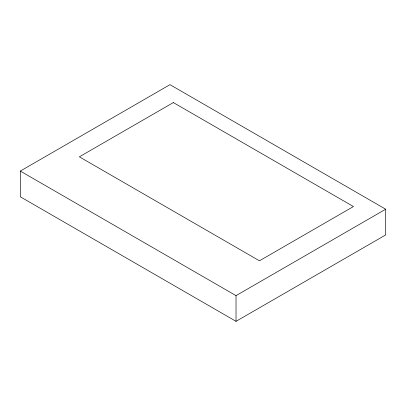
<?xml version="1.0" encoding="UTF-8"?>
<svg xmlns="http://www.w3.org/2000/svg" width="406" height="406" viewBox="0 0 406 406"><rect width="100%" height="100%" fill="white"/><g stroke="black" fill="none" stroke-linecap="round" stroke-linejoin="round"><path stroke-width="0.61" d="M20.3 171.078L169.972 84.666L385.7 209.217L385.7 234.922L236.028 321.334L20.3 196.783L20.3 171.078L236.028 295.629L385.7 209.217M236.028 295.629L236.028 321.334M173.342 102.571L79.358 156.833L259.449 260.804L353.433 206.547L173.342 102.571"/></g></svg>
